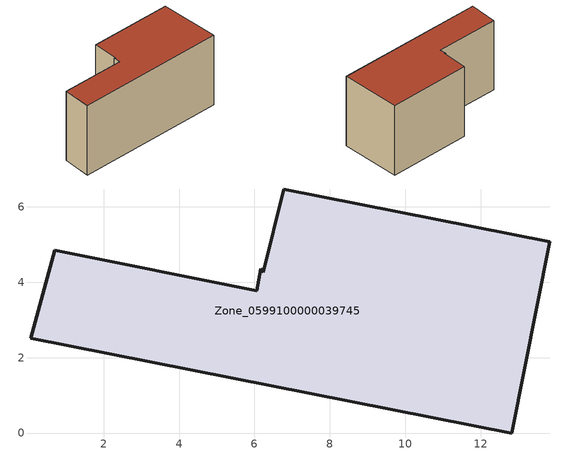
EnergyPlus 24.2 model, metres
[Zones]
Zone_0599100000039745
 floor ground (C_G): 0.07,2.52 0.7,4.85 6.06,3.78 6.17,4.35 6.23,4.26 6.78,6.47 13.83,5.07 12.83,0 z0
 wall outside (C_F): 12.83,0 13.83,5.07 6.78,6.47 6.23,4.26 6.17,4.35 6.06,3.78 0.7,4.85 0.07,2.52 12.83,0 z0:6.34
 roof outside (C_R): 0.7,4.85 0.07,2.52 12.83,0 13.83,5.07 6.78,6.47 6.23,4.26 6.17,4.35 6.06,3.78 z6.34
[BUILDING]
Pand.0599100000039745: North Axis=0; Terrain=City; Loads Convergence Tolerance Value=0.04; Temperature Convergence Tolerance Value=0.4; Solar Distribution=FullExterior; Maximum Number of Warmup Days=25; Minimum Number of Warmup Days=1
[Site:Location]
Rotterdam.The.Hague.AP_ZH_NLD Design_Conditions: Latitude=51.96; Longitude=4.45; Time Zone=1; Elevation=-4.5
[SITE:GROUNDTEMPERATURE:BUILDINGSURFACE]
18, 18, 18, 18, 18, 18, 18, 18, 18, 18, 18, 18
[MATERIAL] Thermal Absorptance=0.9; Solar Absorptance=0.7; Visible Absorptance=0.7
Name | Roughness | Thickness | Conductivity | Density | Specific Heat
G.TC.1946 | MediumSmooth | 0.15 | 1 | 540 | 1210
F.TC.1946 | Rough | 0.3 | 0.857143 | 1920 | 840
R.TC.1946 | MediumRough | 0.2 | 0.909091 | 1500 | 1000
[CONSTRUCTION]
C_G: G.TC.1946
C_F: F.TC.1946
C_R: R.TC.1946
[ZONE]
Zone_0599100000039745: Type=1; Multiplier=1; Ceiling Height=Autocalculate; Volume=Autocalculate; Floor Area=autocalculate; Part of Total Floor Area=Yes
[ZONEINFILTRATION:DESIGNFLOWRATE]
Infil_Zone_0599100000039745: Zone or ZoneList or Space or SpaceList=Zone_0599100000039745; Schedule=AlwaysOn; Design Flow Rate Calculation Method=Flow/Area; Flow Rate per Floor Area=0.003; Constant Term Coefficient=1; Temperature Term Coefficient=0; Velocity Term Coefficient=0; Velocity Squared Term Coefficient=0
[HVACTEMPLATE:ZONE:IDEALLOADSAIRSYSTEM]
Zone_0599100000039745: Maximum Heating Supply Air Temperature=50; Minimum Cooling Supply Air Temperature=13; Maximum Heating Supply Air Humidity Ratio=0.0156; Minimum Cooling Supply Air Humidity Ratio=0.0077; Heating Limit=NoLimit; Cooling Limit=NoLimit; Dehumidification Control Type=ConstantSensibleHeatRatio; Cooling Sensible Heat Ratio=0.7; Dehumidification Setpoint=60; Humidification Control Type=None; Humidification Setpoint=30; Outdoor Air Method=None; Outdoor Air Flow Rate per Person=0.00944; Outdoor Air Flow Rate per Zone Floor Area=0; Outdoor Air Flow Rate per Zone=0; Demand Controlled Ventilation Type=None; Outdoor Air Economizer Type=NoEconomizer; Heat Recovery Type=None; Sensible Heat Recovery Effectiveness=0.7; Latent Heat Recovery Effectiveness=0.65
[ZONECONTROL:THERMOSTAT]
ThermostatControl_Zone_0599100000039745: Zone or ZoneList=Zone_0599100000039745; Control Type Schedule=DualSetpointControlType; Control 1=Thermostat_Zone_0599100000039745; Temperature Difference Between Cutout And Setpoint=0
[THERMOSTATSETPOINT:DUALSETPOINT]
Thermostat_Zone_0599100000039745: Heating Setpoint Temperature Schedule=HeatingSetpoint_Zone_0599100000039745; Cooling Setpoint Temperature Schedule=CoolingSetpoint_Zone_0599100000039745
[SCHEDULE:COMPACT]
HeatingSetpoint_Zone_0599100000039745: Through: 12/31, For: AllDays, Until: 24:00, 21
CoolingSetpoint_Zone_0599100000039745: Through: 12/31, For: AllDays, Until: 24:00, 24
DualSetpointControlType: Through: 12/31, For: AllDays, Until: 24:00, 4
AlwaysOn: Through: 12/31, For: AllDays, Until: 24:00, 1
